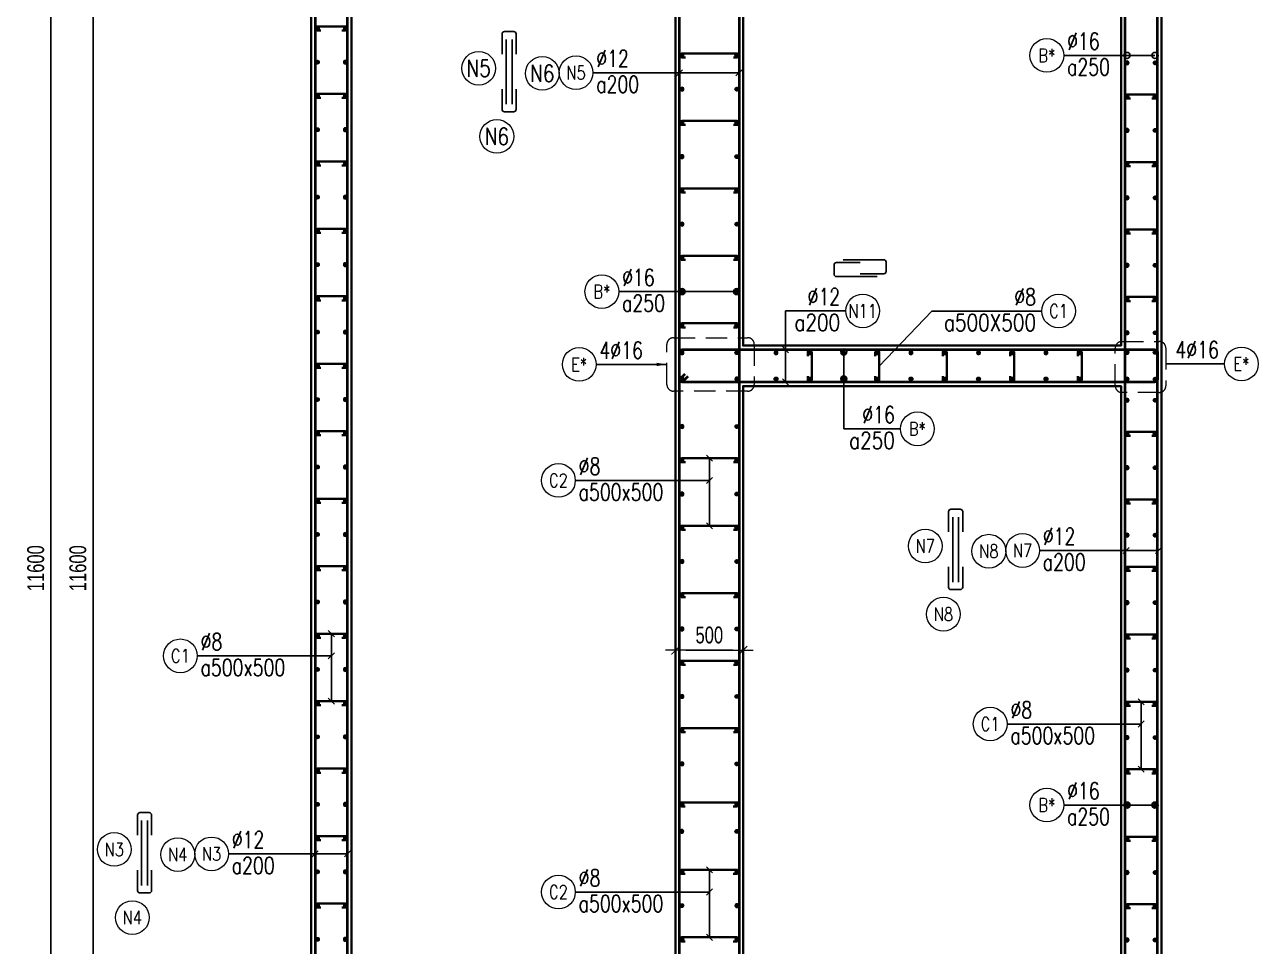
# Model space of a CAD drawing. Header units: millimetres. Extents: x 738475 to 1279438, y -34239 to 156422.
# Drawn here: x 1151484 to 1160623, y 138878 to 145708 of the extents above; entities that cross this region are included whole.
import ezdxf
from ezdxf.enums import TextEntityAlignment as Align

# ---------------------------------------------------------------- set-up
doc = ezdxf.new("R2010")
doc.units = ezdxf.units.MM
doc.header["$MEASUREMENT"] = 0
doc.linetypes.add('HIDDEN', pattern=[9.525, 6.35, -3.175])
doc.linetypes.add('HIDDEN2', pattern=[4.7625, 3.175, -1.5875])
doc.layers.get('0').update_dxf_attribs({"lineweight": 20})
doc.layers.get('Defpoints').update_dxf_attribs({"color": 151, "lineweight": 9})
for name, color, linetype in [('Hidden', 9, 'HIDDEN'), ('Leader', 6, 'Continuous'), ('Ligature', 1, 'Continuous')]:
    doc.layers.add(name, color=color, linetype=linetype)
for name, color, linetype, lineweight in [('KC-LEADER', 153, 'Continuous', 18), ('KC-THEP', 6, 'Continuous', 40), ('NDC_S_DIM', 1, 'Continuous', 15), ('NDC_S_HIDDEN', 8, 'HIDDEN2', 13), ('NDC_S_LEADER', 1, 'Continuous', 15), ('NDC_S_REBAR', 4, 'Continuous', 35), ('NDC_S_STIRRUP', 4, 'Continuous', 40), ('NDC_S_VN TEXT', 7, 'Continuous', 20), ('NDC_S_WALL', 6, 'Continuous', 35)]:
    doc.layers.add(name, color=color, linetype=linetype, lineweight=lineweight)
doc.styles.add('NDC_DIM', font='', dxfattribs={"width": 0.75})
doc.styles.add('NDC_EN TXT', font='romans.shx', dxfattribs={"width": 0.8})
doc.styles.get('NDC_DIM').set_extended_font_data('Dotum')
doc.dimstyles.new('NDC_dim_25', dxfattribs={"dimscale": 25, "dimtxt": 2.5, "dimasz": 1.5, "dimexe": 1.5, "dimexo": 2.5, "dimgap": 1, "dimtad": 1, "dimdec": 0, "dimzin": 0, "dimdsep": 46, "dimtxsty": 'NDC_DIM', "dimblk": 'DIMMARK', "dimcen": 0.09, "dimdle": 1.2, "dimclrd": 1, "dimclre": 1, "dimclrt": 3, "dimadec": 0, "dimazin": 0, "dimtfac": 1, "dimtdec": 0, "dimtix": 1, "dimtofl": 0, "dimtmove": 0, "dimatfit": 3, "dimfxl": 6, "dimfxlon": 1, "dimtolj": 1, "dimtzin": 0, "dimarcsym": 0})
doc.dimstyles.new('NDC_dim_30', dxfattribs={"dimscale": 30, "dimtxt": 2.5, "dimasz": 1.5, "dimexe": 1.5, "dimexo": 2.5, "dimgap": 1, "dimtad": 1, "dimdec": 0, "dimzin": 0, "dimdsep": 46, "dimtxsty": 'NDC_DIM', "dimblk": 'DIMMARK', "dimcen": 0.09, "dimdle": 1.2, "dimclrd": 1, "dimclre": 1, "dimclrt": 3, "dimadec": 0, "dimazin": 0, "dimtfac": 1, "dimtdec": 0, "dimtix": 1, "dimtofl": 0, "dimtmove": 0, "dimatfit": 3, "dimfxl": 6, "dimfxlon": 1, "dimtolj": 1, "dimtzin": 0, "dimarcsym": 0})
doc.dimstyles.new('NDC_dim_50', dxfattribs={"dimscale": 50, "dimtxt": 2.5, "dimasz": 1.5, "dimexe": 1.5, "dimexo": 2.5, "dimgap": 1, "dimtad": 1, "dimdec": 0, "dimzin": 0, "dimdsep": 46, "dimtxsty": 'NDC_DIM', "dimblk": 'DIMMARK', "dimcen": 0.09, "dimdle": 1.2, "dimclrd": 1, "dimclre": 1, "dimclrt": 3, "dimadec": 0, "dimazin": 0, "dimtfac": 1, "dimtdec": 0, "dimtix": 1, "dimtofl": 0, "dimtmove": 0, "dimatfit": 3, "dimfxl": 6, "dimfxlon": 1, "dimtolj": 1, "dimtzin": 0, "dimarcsym": 0})

# ---------------------------------------------------------------- blocks, each defined once
blk = doc.blocks.new('THEP')
at = {"layer": 'KC-LEADER', "color": 6}
blk.add_circle((0, 0), 14, dxfattribs=at)
at = {"layer": 'KC-THEP'}
for p, q in [((-14, 0), (14, 0)), ((9.9, 9.9), (-9.9, -9.9)), ((-9.9, 9.9), (9.9, -9.9)), ((0, 14), (0, -14))]:
    blk.add_line(p, q, dxfattribs=at)
blk = doc.blocks.new('A$C7BC65A55')
at = {"layer": 'Ligature'}
for p, q in [((-15.2, 372, 0), (-15.2, 38.5, 0)), ((15.2, 372, 0), (15.2, 38.5, 0))]:
    blk.add_line(p, q, dxfattribs=at)
for points in [[(-36.2, 296.5), (-36.2, 400.9, -0.414214), (-24, 413.1), (24, 413.1, -0.414214), (36.2, 400.9), (36.2, 296.5)], [(-36.2, 116.5), (-36.2, 12.2, 0.414214), (-24, 0), (24, 0, 0.414214), (36.2, 12.2), (36.2, 116.5)]]:
    blk.add_lwpolyline(points, format="xyb", dxfattribs=at)
blk = doc.blocks.new('DIMMARK')
at = {"layer": 'NDC_S_DIM', "color": 1}
blk.add_line((-1.5, 0), (1, 0), dxfattribs=at)
at = {"layer": 'NDC_S_DIM', "color": 2, "const_width": 0.1}
blk.add_lwpolyline([(-0.42, -0.42), (0.42, 0.42)], dxfattribs=at)
blk = doc.blocks.new('*U11')
blk.add_circle((-2.5, 0), 2.5)
at = {"layer": 'NDC_S_VN TEXT', "color": 3, "style": 'NDC_EN TXT', "width": 0.75}
for tag, p in [('DK1', (0.5, 0.85)), ('KC1', (0.5, -2.97))]:
    blk.add_attdef(tag, p, '', height=2.5, dxfattribs=at)
at = {"layer": 'NDC_S_VN TEXT', "color": 7, "style": 'NDC_EN TXT', "width": 0.8}
blk.add_attdef('SH2', text='', height=2, dxfattribs=at).set_placement((-2.5, 0), align=Align.MIDDLE)
blk = doc.blocks.new('*U12')
blk.add_circle((-2.5, 0), 2.5)
at = {"layer": 'NDC_S_VN TEXT', "color": 3, "style": 'NDC_EN TXT', "width": 0.75}
for tag, p in [('DK1', (0.5, 0.85)), ('KC1', (0.5, -2.97))]:
    blk.add_attdef(tag, p, '', height=2.5, dxfattribs=at)
at = {"layer": 'NDC_S_VN TEXT', "color": 7, "style": 'NDC_EN TXT', "width": 0.8}
blk.add_attdef('SH2', text='', height=2, dxfattribs=at).set_placement((-2.5, 0), align=Align.MIDDLE)
blk = doc.blocks.new('*D100')
at = {"layer": 'Defpoints', "color": 0, "transparency": 16777216}
for p in [(1156806, 141072.2), (1156306, 140880.8), (1156806, 140880.8)]:
    blk.add_point(p, dxfattribs=at)
at = {"layer": 'NDC_S_DIM', "color": 1, "lineweight": -2, "transparency": 16777216}
for p, q in [((1156306, 141005.8), (1156306, 141147.2)), ((1156806, 141005.8), (1156806, 141147.2)), ((1156381, 141072.2), (1156731, 141072.2))]:
    blk.add_line(p, q, dxfattribs=at)
at = {"layer": 'NDC_S_DIM', "color": 1, "lineweight": -2, "transparency": 16777216, "xscale": 75, "yscale": 75, "zscale": 75, "rotation": 180}
blk.add_blockref('DIMMARK', (1156306, 141072.2), dxfattribs=at)
at = {"layer": 'NDC_S_DIM', "color": 1, "lineweight": -2, "transparency": 16777216, "xscale": 75, "yscale": 75, "zscale": 75}
blk.add_blockref('DIMMARK', (1156806, 141072.2), dxfattribs=at)
at = {"layer": 'NDC_S_DIM', "color": 3, "transparency": 16777216, "insert": (1156556, 141184.8), "char_height": 125, "attachment_point": 5, "style": 'NDC_DIM'}
blk.add_mtext('\\A1;500', dxfattribs=at)
blk = doc.blocks.new('*U13')
blk.add_circle((-2.5, 0), 2.5)
at = {"layer": 'NDC_S_VN TEXT', "color": 3, "style": 'NDC_EN TXT', "width": 0.75}
blk.add_attdef('DK1', (0.5, 0.85), '', height=2.5, dxfattribs=at)
at = {"layer": 'NDC_S_VN TEXT', "color": 7, "style": 'NDC_EN TXT', "width": 0.8}
blk.add_attdef('SH2', text='', height=2, dxfattribs=at).set_placement((-2.5, 0), align=Align.MIDDLE)
blk = doc.blocks.new('*U9')
blk.add_circle((2.5, 0), 2.5)
at = {"layer": 'NDC_S_VN TEXT', "color": 3, "style": 'NDC_EN TXT', "width": 0.75}
blk.add_attdef('DK2', text='', height=2.5, dxfattribs=at).set_placement((-0.85, 0.85), align=Align.RIGHT)
at = {"layer": 'NDC_S_VN TEXT', "color": 7, "style": 'NDC_EN TXT', "width": 0.8}
blk.add_attdef('SH3', text='', height=2, dxfattribs=at).set_placement((2.5, 0), align=Align.MIDDLE)
blk = doc.blocks.new('*U93')
at = {"layer": 'KC-THEP', "xscale": -1, "rotation": 170.331435563619}
blk.add_blockref('THEP', (0, 0), dxfattribs=at)
blk = doc.blocks.new('*U92')
at = {"layer": 'NDC_S_HIDDEN', "color": 0, "linetype": 'ByBlock', "lineweight": -2, "transparency": 16777216}
for p in [(0, 0), (250, 0), (500, 0), (750, 0), (1000, 0), (1250, 0), (1500, 0), (1750, 0), (2000, 0), (2250, 0)]:
    blk.add_blockref('*U93', p, dxfattribs=at)
blk = doc.blocks.new('*U95')
at = {"layer": 'KC-THEP', "xscale": -1, "rotation": 170.331435563619}
blk.add_blockref('THEP', (0, 0), dxfattribs=at)
blk = doc.blocks.new('*U94')
at = {"layer": 'NDC_S_HIDDEN', "color": 0, "linetype": 'ByBlock', "lineweight": -2, "transparency": 16777216}
for p in [(0, 0), (250, 0), (500, 0), (750, 0), (1000, 0), (1250, 0), (1500, 0), (1750, 0), (2000, 0), (2250, 0)]:
    blk.add_blockref('*U95', p, dxfattribs=at)
blk = doc.blocks.new('*U97')
at = {"layer": 'NDC_S_REBAR'}
blk.add_lwpolyline([(-15, -75), (-15, -100, 1), (15, -100), (15, 100, 1), (-15, 100), (-15, 75)], format="xyb", dxfattribs=at)
blk = doc.blocks.new('*U96')
at = {"layer": 'NDC_S_HIDDEN', "color": 0, "linetype": 'ByBlock', "lineweight": -2, "transparency": 16777216}
for p in [(0, 0), (500, 0), (1000, 0), (1500, 0), (2000, 0)]:
    blk.add_blockref('*U97', p, dxfattribs=at)
blk = doc.blocks.new('*U10')
blk.add_circle((2.5, 0), 2.5)
at = {"layer": 'NDC_S_VN TEXT', "color": 3, "style": 'NDC_EN TXT'}
for tag, width, p in [('DK2', 0.75, (-0.85, 0.85)), ('KC2', 0.8, (-0.85, -2.97))]:
    blk.add_attdef(tag, text='', height=2.5, dxfattribs=dict(at, width=width)).set_placement(p, align=Align.RIGHT)
at = {"layer": 'NDC_S_VN TEXT', "color": 7, "style": 'NDC_EN TXT', "width": 0.8}
blk.add_attdef('SH3', text='', height=2, dxfattribs=at).set_placement((2.5, 0), align=Align.MIDDLE)
blk = doc.blocks.new('A$C72321851')
at = {"layer": 'Ligature'}
for points in [[(-60.9, -129.3), (-60.9, 170.9, -0.414214), (-43.3, 188.5), (25.8, 188.5, -0.414214), (43.4, 170.9), (43.4, -4.3)], [(-39.7, -4.3), (-39.7, -179.5, 0.414214), (-22.1, -197.1), (47, -197.1, 0.414214), (64.6, -179.5), (64.6, 120.7)]]:
    blk.add_lwpolyline(points, format="xyb", dxfattribs=at)
blk = doc.blocks.new('*D123')
at = {"layer": 'Defpoints', "color": 0, "transparency": 16777216}
for p in [(1151991.4, 147480.2), (1154235.3, 147480.2), (1154344.6, 135880.2)]:
    blk.add_point(p, dxfattribs=at)
at = {"layer": 'NDC_S_DIM', "color": 1, "lineweight": -2, "transparency": 16777216}
for p, q in [((1152291.4, 147480.2), (1151916.4, 147480.2)), ((1151991.4, 135955.2), (1151991.4, 147405.2)), ((1152291.4, 135880.2), (1151916.4, 135880.2))]:
    blk.add_line(p, q, dxfattribs=at)
at = {"layer": 'NDC_S_DIM', "color": 1, "lineweight": -2, "transparency": 16777216, "xscale": 75, "yscale": 75, "zscale": 75}
for p, rotation in [((1151991.4, 147480.2), 90), ((1151991.4, 135880.2), 270)]:
    blk.add_blockref('DIMMARK', p, dxfattribs=dict(at, rotation=rotation))
at = {"layer": 'NDC_S_DIM', "color": 3, "transparency": 16777216, "insert": (1151878.8, 141680.2), "char_height": 125, "attachment_point": 5, "rotation": 90, "style": 'NDC_DIM'}
blk.add_mtext('\\A1;11600', dxfattribs=at)
blk = doc.blocks.new('*D135')
at = {"layer": 'Defpoints', "color": 0, "ltscale": 200, "transparency": 16777216}
for p in [(1151678.8, 147480.2), (1153719.8, 147480.2), (1153719.9, 135880.4)]:
    blk.add_point(p, dxfattribs=at)
at = {"layer": 'NDC_S_DIM', "color": 1, "lineweight": -2, "ltscale": 200, "transparency": 16777216}
for p, q in [((1151978.8, 147480.2), (1151603.8, 147480.2)), ((1151678.8, 135955.4), (1151678.8, 147405.2)), ((1151978.8, 135880.4), (1151603.8, 135880.4))]:
    blk.add_line(p, q, dxfattribs=at)
at = {"layer": 'NDC_S_DIM', "color": 1, "lineweight": -2, "ltscale": 200, "transparency": 16777216, "xscale": 75, "yscale": 75, "zscale": 75}
for p, rotation in [((1151678.8, 147480.2), 90), ((1151678.8, 135880.4), 270)]:
    blk.add_blockref('DIMMARK', p, dxfattribs=dict(at, rotation=rotation))
at = {"layer": 'NDC_S_DIM', "color": 3, "ltscale": 200, "transparency": 16777216, "insert": (1151566.2, 141680.3), "char_height": 125, "attachment_point": 5, "rotation": 90, "style": 'NDC_DIM'}
blk.add_mtext('\\A1;11600', dxfattribs=at)

msp = doc.modelspace()

# ---------------------------------------------------------------- linework, layer by layer
for centre in [(1154847.657, 145385.173), (1155318.626, 145347.013), (1154982.105, 144880.17), (1158155.712, 141844.655), (1158626.681, 141806.495), (1158290.16, 141339.652), (1152147.657, 139596.445), (1152618.626, 139558.285), (1152282.105, 139091.442)]:
    msp.add_circle(centre, 125)
at = {"layer": 'NDC_S_HIDDEN', "ltscale": 50}
for points in [[(1156291.373, 143388.565), (1156839.472, 143388.565, -0.41421356), (1156889.472, 143338.565), (1156889.472, 143042.445, -0.41421356), (1156839.472, 142992.445), (1156291.373, 142992.445, -0.41421356), (1156241.373, 143042.445), (1156241.373, 143338.565, -0.41421356)], [(1159612.681, 143360.599), (1159888.525, 143360.599, -0.41421356), (1159938.525, 143310.599), (1159938.525, 143033.049, -0.41421356), (1159888.525, 142983.049), (1159612.681, 142983.049, -0.41421356), (1159562.681, 143033.049), (1159562.681, 143310.599, -0.41421356)]]:
    msp.add_lwpolyline(points, format="xyb", close=True, dxfattribs=at)
at = {"layer": 'NDC_S_REBAR'}
for points in [[(1153834.469, 145665.175), (1153859.469, 145665.175, 1), (1153859.469, 145695.175), (1153652.444, 145695.175, 1), (1153652.444, 145665.175), (1153677.444, 145665.175)], [(1156734.469, 145465.175), (1156759.469, 145465.175, 1), (1156759.469, 145495.175), (1156354, 145495.175, 1), (1156354, 145465.175), (1156379, 145465.175)], [(1153834.469, 145165.175), (1153859.469, 145165.175, 1), (1153859.469, 145195.175), (1153652.444, 145195.175, 1), (1153652.444, 145165.175), (1153677.444, 145165.175)], [(1159833.669, 145160.256), (1159858.669, 145160.256, 1), (1159858.669, 145190.256), (1159651.645, 145190.256, 1), (1159651.645, 145160.256), (1159676.645, 145160.256)], [(1156734.469, 144965.175), (1156759.469, 144965.175, 1), (1156759.469, 144995.175), (1156354, 144995.175, 1), (1156354, 144965.175), (1156379, 144965.175)], [(1153834.469, 144665.175), (1153859.469, 144665.175, 1), (1153859.469, 144695.175), (1153652.444, 144695.175, 1), (1153652.444, 144665.175), (1153677.444, 144665.175)], [(1159833.669, 144660.256), (1159858.669, 144660.256, 1), (1159858.669, 144690.256), (1159651.645, 144690.256, 1), (1159651.645, 144660.256), (1159676.645, 144660.256)], [(1156734.469, 144465.175), (1156759.469, 144465.175, 1), (1156759.469, 144495.175), (1156354, 144495.175, 1), (1156354, 144465.175), (1156379, 144465.175)], [(1153834.469, 144165.175), (1153859.469, 144165.175, 1), (1153859.469, 144195.175), (1153652.444, 144195.175, 1), (1153652.444, 144165.175), (1153677.444, 144165.175)], [(1159833.669, 144160.256), (1159858.669, 144160.256, 1), (1159858.669, 144190.256), (1159651.645, 144190.256, 1), (1159651.645, 144160.256), (1159676.645, 144160.256)], [(1156734.469, 143965.175), (1156759.469, 143965.175, 1), (1156759.469, 143995.175), (1156354, 143995.175, 1), (1156354, 143965.175), (1156379, 143965.175)], [(1153834.469, 143665.175), (1153859.469, 143665.175, 1), (1153859.469, 143695.175), (1153652.444, 143695.175, 1), (1153652.444, 143665.175), (1153677.444, 143665.175)], [(1159833.669, 143660.256), (1159858.669, 143660.256, 1), (1159858.669, 143690.256), (1159651.645, 143690.256, 1), (1159651.645, 143660.256), (1159676.645, 143660.256)], [(1156734.469, 143465.175), (1156759.469, 143465.175, 1), (1156759.469, 143495.175), (1156354, 143495.175, 1), (1156354, 143465.175), (1156379, 143465.175)], [(1153834.469, 143165.175), (1153859.469, 143165.175, 1), (1153859.469, 143195.175), (1153652.444, 143195.175, 1), (1153652.444, 143165.175), (1153677.444, 143165.175)], [(1153834.469, 142665.175), (1153859.469, 142665.175, 1), (1153859.469, 142695.175), (1153652.444, 142695.175, 1), (1153652.444, 142665.175), (1153677.444, 142665.175)], [(1159833.669, 142660.256), (1159858.669, 142660.256, 1), (1159858.669, 142690.256), (1159651.645, 142690.256, 1), (1159651.645, 142660.256), (1159676.645, 142660.256)], [(1156734.469, 142465.175), (1156759.469, 142465.175, 1), (1156759.469, 142495.175), (1156354, 142495.175, 1), (1156354, 142465.175), (1156379, 142465.175)], [(1153834.469, 142165.175), (1153859.469, 142165.175, 1), (1153859.469, 142195.175), (1153652.444, 142195.175, 1), (1153652.444, 142165.175), (1153677.444, 142165.175)], [(1159833.669, 142160.256), (1159858.669, 142160.256, 1), (1159858.669, 142190.256), (1159651.645, 142190.256, 1), (1159651.645, 142160.256), (1159676.645, 142160.256)], [(1156734.469, 141965.175), (1156759.469, 141965.175, 1), (1156759.469, 141995.175), (1156354, 141995.175, 1), (1156354, 141965.175), (1156379, 141965.175)], [(1153834.469, 141665.175), (1153859.469, 141665.175, 1), (1153859.469, 141695.175), (1153652.444, 141695.175, 1), (1153652.444, 141665.175), (1153677.444, 141665.175)], [(1159833.669, 141660.256), (1159858.669, 141660.256, 1), (1159858.669, 141690.256), (1159651.645, 141690.256, 1), (1159651.645, 141660.256), (1159676.645, 141660.256)], [(1156734.469, 141465.175), (1156759.469, 141465.175, 1), (1156759.469, 141495.175), (1156354, 141495.175, 1), (1156354, 141465.175), (1156379, 141465.175)], [(1153834.469, 141165.175), (1153859.469, 141165.175, 1), (1153859.469, 141195.175), (1153652.444, 141195.175, 1), (1153652.444, 141165.175), (1153677.444, 141165.175)], [(1159833.669, 141160.256), (1159858.669, 141160.256, 1), (1159858.669, 141190.256), (1159651.645, 141190.256, 1), (1159651.645, 141160.256), (1159676.645, 141160.256)], [(1156734.469, 140965.175), (1156759.469, 140965.175, 1), (1156759.469, 140995.175), (1156354, 140995.175, 1), (1156354, 140965.175), (1156379, 140965.175)], [(1153834.469, 140665.175), (1153859.469, 140665.175, 1), (1153859.469, 140695.175), (1153652.444, 140695.175, 1), (1153652.444, 140665.175), (1153677.444, 140665.175)], [(1159833.669, 140660.256), (1159858.669, 140660.256, 1), (1159858.669, 140690.256), (1159651.645, 140690.256, 1), (1159651.645, 140660.256), (1159676.645, 140660.256)], [(1156734.469, 140465.175), (1156759.469, 140465.175, 1), (1156759.469, 140495.175), (1156354, 140495.175, 1), (1156354, 140465.175), (1156379, 140465.175)], [(1153834.469, 140165.175), (1153859.469, 140165.175, 1), (1153859.469, 140195.175), (1153652.444, 140195.175, 1), (1153652.444, 140165.175), (1153677.444, 140165.175)], [(1159833.669, 140160.256), (1159858.669, 140160.256, 1), (1159858.669, 140190.256), (1159651.645, 140190.256, 1), (1159651.645, 140160.256), (1159676.645, 140160.256)], [(1156732.913, 139915.175), (1156757.913, 139915.175, 1), (1156757.913, 139945.175), (1156352.444, 139945.175, 1), (1156352.444, 139915.175), (1156377.444, 139915.175)], [(1153834.469, 139665.175), (1153859.469, 139665.175, 1), (1153859.469, 139695.175), (1153652.444, 139695.175, 1), (1153652.444, 139665.175), (1153677.444, 139665.175)], [(1159833.669, 139660.256), (1159858.669, 139660.256, 1), (1159858.669, 139690.256), (1159651.645, 139690.256, 1), (1159651.645, 139660.256), (1159676.645, 139660.256)], [(1156732.913, 139415.175), (1156757.913, 139415.175, 1), (1156757.913, 139445.175), (1156352.444, 139445.175, 1), (1156352.444, 139415.175), (1156377.444, 139415.175)], [(1153834.469, 139165.175), (1153859.469, 139165.175, 1), (1153859.469, 139195.175), (1153652.444, 139195.175, 1), (1153652.444, 139165.175), (1153677.444, 139165.175)], [(1159833.669, 139160.256), (1159858.669, 139160.256, 1), (1159858.669, 139190.256), (1159651.645, 139190.256, 1), (1159651.645, 139160.256), (1159676.645, 139160.256)], [(1156732.913, 138915.175), (1156757.913, 138915.175, 1), (1156757.913, 138945.175), (1156352.444, 138945.175, 1), (1156352.444, 138915.175), (1156377.444, 138915.175)]]:
    msp.add_lwpolyline(points, format="xyb", dxfattribs=at)
at = {"layer": 'NDC_S_STIRRUP'}
for points in [[(1153675.957, 135570.175), (1153635.957, 135530.175, 0.41421356), (1153655.957, 135510.175), (1153855.957, 135510.175, 0.41421356), (1153875.957, 135530.175), (1153875.957, 147830.175, 0.41421356), (1153855.957, 147850.175), (1153655.957, 147850.175, 0.41421356), (1153635.957, 147830.175), (1153635.957, 135530.175, 0.41421356), (1153655.957, 135510.175), (1153695.957, 135550.175)], [(1156345.957, 138311.525), (1156335.957, 138281.525), (1156335.957, 147830.175, -0.41421356), (1156355.957, 147850.175), (1156755.957, 147850.175, -0.41421356), (1156775.957, 147830.175), (1156775.957, 144580.85), (1156775.957, 144580.85)], [(1159675.157, 137470.175), (1159635.157, 137430.175, 0.41421356), (1159655.157, 137410.175), (1159855.157, 137410.175, 0.41421356), (1159875.157, 137430.175), (1159875.157, 147830.175, 0.41421356), (1159855.157, 147850.175), (1159655.157, 147850.175, 0.41421356), (1159635.157, 147830.175), (1159635.157, 137430.175, 0.41421356), (1159655.157, 137410.175), (1159695.157, 137450.175)], [(1156775.957, 145080.175), (1156775.957, 145080.175), (1156775.957, 135530.175, -0.41421356), (1156755.957, 135510.175), (1156355.957, 135510.175, -0.41421356), (1156335.957, 135530.175), (1156335.957, 138780.85), (1156345.957, 138750.85)], [(1156395.957, 143100.175), (1156355.957, 143060.175, -0.41421356), (1156335.957, 143080.175), (1156335.957, 143280.175, -0.41421356), (1156355.957, 143300.175), (1159855.157, 143300.175, -0.41421356), (1159875.157, 143280.175), (1159875.157, 143080.175, -0.41435759), (1159855.157, 143060.175), (1156355.957, 143060.175, -0.41421356), (1156335.957, 143080.175), (1156375.957, 143120.175)], [(1156395.957, 143100.175), (1156355.957, 143060.175, -0.41421356), (1156335.957, 143080.175), (1156335.957, 143280.175, -0.41421356), (1156355.957, 143300.175), (1159855.157, 143300.175, -0.41421356), (1159875.157, 143280.175), (1159875.157, 143080.175, -0.41435759), (1159855.157, 143060.175), (1156355.957, 143060.175, -0.41421356), (1156335.957, 143080.175), (1156375.957, 143120.175)]]:
    msp.add_lwpolyline(points, format="xyb", dxfattribs=at)
at = {"layer": 'NDC_S_WALL'}
for points in [[(1153905.957, 147580.175), (1153905.957, 135780.175), (1154555.957, 135780.175), (1154555.957, 135480.175), (1153605.957, 135480.175), (1153605.957, 147880.175)], [(1159905.957, 147380.175), (1159905.957, 137380.175), (1159605.957, 137380.175), (1159605.957, 143030.175), (1156805.957, 143030.175), (1156805.957, 135980.175), (1160455.957, 135980.175), (1160455.957, 135480.175), (1155655.957, 135480.175), (1155655.957, 135780.175), (1156305.957, 135780.175), (1156305.957, 147580.175)], [(1156805.957, 147380.175), (1156805.957, 143330.175), (1159605.957, 143330.175), (1159605.957, 147380.175)]]:
    msp.add_lwpolyline(points, dxfattribs=at)

# ---------------------------------------------------------------- block references
at = {"layer": 'Hidden', "xscale": 1.44, "yscale": 1.44, "zscale": 1.44}
for p in [(1155072.737, 145062.892, 0.03), (1158380.792, 141522.374, 0.03), (1152372.737, 139274.164, 0.03)]:
    msp.add_blockref('A$C7BC65A55', p, dxfattribs=at)
at = {"layer": 'KC-THEP'}
for p, rotation in [((1153652.444, 145680.175), 189.6685644363809), ((1156759.469, 145480.175), 9.668564436380926), ((1153652.444, 145430.175), 189.6685644363809), ((1159858.669, 145425.256), 9.668564436380926), ((1156759.469, 145230.175), 9.668564436380926), ((1153652.444, 145180.175), 189.6685644363809), ((1159858.669, 145175.256), 9.668564436380926), ((1153652.444, 144930.175), 189.6685644363809), ((1156759.469, 144980.175), 9.668564436380926), ((1159858.669, 144925.256), 9.668564436380926), ((1153652.444, 144680.175), 189.6685644363809), ((1156759.469, 144730.175), 9.668564436380926), ((1159858.669, 144675.256), 9.668564436380926), ((1156759.469, 144480.175), 9.668564436380926), ((1153652.444, 144430.175), 189.6685644363809), ((1159858.669, 144425.256), 9.668564436380926), ((1156759.469, 144230.175), 9.668564436380926), ((1153652.444, 144180.175), 189.6685644363809), ((1159858.669, 144175.256), 9.668564436380926), ((1153652.444, 143930.175), 189.6685644363809), ((1156759.469, 143980.175), 9.668564436380926), ((1159858.669, 143925.256), 9.668564436380926), ((1153652.444, 143680.175), 189.6685644363809), ((1156759.469, 143730.175), 9.668564436380926), ((1159858.669, 143675.256), 9.668564436380926), ((1156759.469, 143480.175), 9.668564436380926), ((1153652.444, 143430.175), 189.6685644363809), ((1159858.669, 143425.256), 9.668564436380926), ((1156759.469, 143277.397), 9.668564436380926), ((1159858.669, 143279.748), 9.668564436380926), ((1153652.444, 143180.175), 189.6685644363809), ((1156354, 143082.952), 189.6685644363807), ((1159858.669, 143081.159), 9.668564436380926), ((1153652.444, 142930.175), 189.6685644363809), ((1159858.669, 142925.256), 9.668564436380926), ((1153652.444, 142680.175), 189.6685644363809), ((1156759.469, 142730.175), 9.668564436380926), ((1159858.669, 142675.256), 9.668564436380926), ((1156759.469, 142480.175), 9.668564436380926), ((1153652.444, 142430.175), 189.6685644363809), ((1159858.669, 142425.256), 9.668564436380926), ((1156759.469, 142230.175), 9.668564436380926), ((1153652.444, 142180.175), 189.6685644363809), ((1159858.669, 142175.256), 9.668564436380926), ((1153652.444, 141930.175), 189.6685644363809), ((1156759.469, 141980.175), 9.668564436380926), ((1159858.669, 141925.256), 9.668564436380926), ((1156759.469, 141730.175), 9.668564436380926), ((1153652.444, 141680.175), 189.6685644363809), ((1159858.669, 141675.256), 9.668564436380926), ((1156759.469, 141480.175), 9.668564436380926), ((1153652.444, 141430.175), 189.6685644363809), ((1159858.669, 141425.256), 9.668564436380926), ((1156759.469, 141230.175), 9.668564436380926), ((1153652.444, 141180.175), 189.6685644363809), ((1159858.669, 141175.256), 9.668564436380926), ((1153652.444, 140930.175), 189.6685644363809), ((1156759.469, 140980.175), 9.668564436380926), ((1159858.669, 140925.256), 9.668564436380926), ((1156759.469, 140730.175), 9.668564436380926), ((1153652.444, 140680.175), 189.6685644363809), ((1159858.669, 140675.256), 9.668564436380926), ((1156759.469, 140480.175), 9.668564436380926), ((1153652.444, 140430.175), 189.6685644363809), ((1159858.669, 140425.256), 9.668564436380926), ((1153652.444, 140180.175), 189.6685644363809), ((1156759.469, 140230.175), 9.668564436380926), ((1159858.669, 140175.256), 9.668564436380926), ((1153652.444, 139930.175), 189.6685644363809), ((1156352.444, 139930.175), 189.6685644363809), ((1159858.669, 139925.256), 9.668564436380926), ((1156759.469, 139730.175), 9.668564436380926), ((1153652.444, 139680.175), 189.6685644363809), ((1159858.669, 139675.256), 9.668564436380926), ((1153652.444, 139430.175), 189.6685644363809), ((1156352.444, 139430.175), 189.6685644363809), ((1159858.669, 139425.256), 9.668564436380926), ((1153652.444, 139180.175), 189.6685644363809), ((1156352.444, 139180.175), 189.6685644363809), ((1159858.669, 139175.256), 9.668564436380926), ((1153652.444, 138930.175), 189.6685644363809), ((1156352.444, 138930.175), 189.6685644363809), ((1159858.669, 138925.256), 9.668564436380926)]:
    msp.add_blockref('THEP', p, dxfattribs=dict(at, rotation=rotation))
at = {"layer": 'KC-THEP', "xscale": -1}
for p, rotation in [((1153859.469, 145680.175), 170.331435563619), ((1156354, 145480.175), 350.3314355636192), ((1153859.469, 145430.175), 170.331435563619), ((1159651.645, 145425.256), 350.3314355636191), ((1156354, 145230.175), 350.3314355636192), ((1153859.469, 145180.175), 170.331435563619), ((1159651.645, 145175.256), 350.3314355636191), ((1153859.469, 144930.175), 170.331435563619), ((1156354, 144980.175), 350.3314355636192), ((1159651.645, 144925.256), 350.3314355636191), ((1153859.469, 144680.175), 170.331435563619), ((1156354, 144730.175), 350.3314355636192), ((1159651.645, 144675.256), 350.3314355636191), ((1156354, 144480.175), 350.3314355636192), ((1153859.469, 144430.175), 170.331435563619), ((1159651.645, 144425.256), 350.3314355636191), ((1156354, 144230.175), 350.3314355636192), ((1153859.469, 144180.175), 170.331435563619), ((1159651.645, 144175.256), 350.3314355636191), ((1153859.469, 143930.175), 170.331435563619), ((1156354, 143980.175), 350.3314355636192), ((1159651.645, 143925.256), 350.3314355636191), ((1153859.469, 143680.175), 170.331435563619), ((1156354, 143730.175), 350.3314355636192), ((1159651.645, 143675.256), 350.3314355636191), ((1156354, 143480.175), 350.3314355636192), ((1153859.469, 143430.175), 170.331435563619), ((1159651.645, 143425.256), 350.3314355636191), ((1156354, 143277.397), 350.3314355636192), ((1159651.645, 143279.748), 350.3314355636191), ((1153859.469, 143180.175), 170.331435563619), ((1156759.469, 143082.952), 170.331435563619), ((1159651.645, 143081.159), 350.3314355636191), ((1153859.469, 142930.175), 170.331435563619), ((1159651.645, 142925.256), 350.3314355636191), ((1153859.469, 142680.175), 170.331435563619), ((1156354, 142730.175), 350.3314355636192), ((1159651.645, 142675.256), 350.3314355636191), ((1156354, 142480.175), 350.3314355636192), ((1153859.469, 142430.175), 170.331435563619), ((1159651.645, 142425.256), 350.3314355636191), ((1156354, 142230.175), 350.3314355636192), ((1153859.469, 142180.175), 170.331435563619), ((1159651.645, 142175.256), 350.3314355636191), ((1153859.469, 141930.175), 170.331435563619), ((1156354, 141980.175), 350.3314355636192), ((1159651.645, 141925.256), 350.3314355636191), ((1156354, 141730.175), 350.3314355636192), ((1153859.469, 141680.175), 170.331435563619), ((1159651.645, 141675.256), 350.3314355636191), ((1156354, 141480.175), 350.3314355636192), ((1153859.469, 141430.175), 170.331435563619), ((1159651.645, 141425.256), 350.3314355636191), ((1156354, 141230.175), 350.3314355636192), ((1153859.469, 141180.175), 170.331435563619), ((1159651.645, 141175.256), 350.3314355636191), ((1153859.469, 140930.175), 170.331435563619), ((1156354, 140980.175), 350.3314355636192), ((1159651.645, 140925.256), 350.3314355636191), ((1156354, 140730.175), 350.3314355636192), ((1153859.469, 140680.175), 170.331435563619), ((1159651.645, 140675.256), 350.3314355636191), ((1156354, 140480.175), 350.3314355636192), ((1153859.469, 140430.175), 170.331435563619), ((1159651.645, 140425.256), 350.3314355636191), ((1153859.469, 140180.175), 170.331435563619), ((1156354, 140230.175), 350.3314355636192), ((1159651.645, 140175.256), 350.3314355636191), ((1153859.469, 139930.175), 170.331435563619), ((1156759.469, 139930.175), 170.331435563619), ((1159651.645, 139925.256), 350.3314355636191), ((1156352.444, 139730.175), 350.3314355636191), ((1153859.469, 139680.175), 170.331435563619), ((1159651.645, 139675.256), 350.3314355636191), ((1153859.469, 139430.175), 170.331435563619), ((1156759.469, 139430.175), 170.331435563619), ((1159651.645, 139425.256), 350.3314355636191), ((1153859.469, 139180.175), 170.331435563619), ((1156759.469, 139180.175), 170.331435563619), ((1159651.645, 139175.256), 350.3314355636191), ((1153859.469, 138930.175), 170.331435563619), ((1156759.469, 138930.175), 170.331435563619), ((1159651.645, 138925.256), 350.3314355636191)]:
    msp.add_blockref('THEP', p, dxfattribs=dict(at, rotation=rotation))
at = {"layer": 'Leader', "rotation": 89.99999999999997}
msp.add_blockref('A$C72321851', (1157668.99, 143901.848), dxfattribs=at)
at = {"layer": 'NDC_S_HIDDEN'}
for name, p in [('*U92', (1157050.038, 143277.397)), ('*U96', (1157300.038, 143177.397))]:
    msp.add_blockref(name, p, dxfattribs=at)
at = {"layer": 'NDC_S_HIDDEN', "xscale": -1, "rotation": 180}
msp.add_blockref('*U94', (1157050.038, 143082.952), dxfattribs=at)
at = {"layer": 'NDC_S_VN TEXT', "xscale": 50, "yscale": 50, "zscale": 50}
for name, p, values in [('*U11', (1159181.506, 145480.358), {'SH2': 'B*', 'DK1': '%%C16', 'KC1': 'a250'}), ('*U11', (1155693.569, 145352.181), {'SH2': 'N5', 'DK1': '%%C12', 'KC1': 'a200'}), ('*U11', (1155885.053, 143730.175), {'SH2': 'B*', 'DK1': '%%C16', 'KC1': 'a250'}), ('*U10', (1157567.569, 143587.023), {'SH3': 'N11', 'DK2': '%%C12', 'KC2': 'a200'}), ('*U10', (1159018.538, 143586.386), {'SH3': 'C1', 'DK2': '%%c8', 'KC2': 'a500X500'}), ('*U13', (1155717.461, 143190.505), {'SH2': 'E*', 'DK1': '4%%C16'}), ('*U9', (1160373.103, 143194.325), {'SH3': 'E*', 'DK2': '4%%C16'}), ('*U10', (1157972.889, 142713.24), {'SH3': 'B*', 'DK2': '%%C16', 'KC2': 'a250'}), ('*U12', (1155563.421, 142330.813), {'SH2': 'C2', 'DK1': '%%c8', 'KC1': 'a500x500'}), ('*U11', (1159001.623, 141811.663), {'SH2': 'N7', 'DK1': '%%C12', 'KC1': 'a200'}), ('*U12', (1152762.643, 141030.813), {'SH2': 'C1', 'DK1': '%%c8', 'KC1': 'a500x500'}), ('*U12', (1158761.844, 140525.895), {'SH2': 'C1', 'DK1': '%%c8', 'KC1': 'a500x500'}), ('*U11', (1159181.506, 139925.256), {'SH2': 'B*', 'DK1': '%%C16', 'KC1': 'a250'}), ('*U11', (1152993.569, 139563.453), {'SH2': 'N3', 'DK1': '%%C12', 'KC1': 'a200'}), ('*U12', (1155563.421, 139280.813), {'SH2': 'C2', 'DK1': '%%c8', 'KC1': 'a500x500'})]:
    msp.add_blockref(name, p, dxfattribs=at).add_auto_attribs(values)

# ---------------------------------------------------------------- texts
at = {"layer": 'NDC_S_VN TEXT', "color": 7, "style": 'NDC_EN TXT', "width": 0.8}
for tag, height, p in [('N5', 125, (1154847.657, 145385.173)), ('N6', 125, (1155318.626, 145347.013)), ('N6', 125, (1154982.105, 144880.17)), ('N7', 100, (1158155.712, 141844.655)), ('N8', 100, (1158626.681, 141806.495)), ('N8', 100, (1158290.16, 141339.652)), ('N3', 100, (1152147.657, 139596.445)), ('N4', 100, (1152618.626, 139558.285)), ('N4', 100, (1152282.105, 139091.442))]:
    msp.add_attdef(tag, text='3', height=height, dxfattribs=at).set_placement(p, align=Align.MIDDLE)

# ---------------------------------------------------------------- dimensions: what is measured, and where the dimension line sits
at = {"layer": 'NDC_S_DIM', "ltscale": 200}
dim = msp.add_linear_dim(base=(1151678.777, 147480.175), p1=(1153719.942, 135880.429), p2=(1153719.844, 147480.175), angle=90, dimstyle='NDC_dim_50', override={"dimtmove": 1}, dxfattribs=at)
dim.commit()
dim.dimension.update_dxf_attribs({"geometry": '*D135', "text_midpoint": (1151566.192, 141680.302)})
at = {"layer": 'NDC_S_DIM'}
dim = msp.add_linear_dim(base=(1151991.373, 147480.175), p1=(1154344.594, 135880.175), p2=(1154235.261, 147480.175), angle=90, dimstyle='NDC_dim_50', override={"dimtmove": 1}, dxfattribs=at)
dim.commit()
dim.dimension.update_dxf_attribs({"geometry": '*D123', "text_midpoint": (1151878.788, 141680.175)})
dim = msp.add_linear_dim(base=(1156805.957, 141072.209), p1=(1156305.957, 140880.768), p2=(1156805.957, 140880.768), dimstyle='NDC_dim_50', override={"dimtmove": 1}, dxfattribs=at)
dim.commit()
dim.dimension.update_dxf_attribs({"geometry": '*D100', "text_midpoint": (1156555.957, 141184.793)})

# ---------------------------------------------------------------- leaders
at = {"layer": 'NDC_S_LEADER'}
for points, dimstyle, override in [([(1159857.477, 145480.358), (1159181.506, 145480.358)], 'NDC_dim_30', {"dimtad": 0, "dimldrblk": 'Origin'}), ([(1159650.453, 145480.358), (1159181.506, 145480.358)], 'NDC_dim_30', {"dimtad": 0, "dimldrblk": 'Origin'}), ([(1156775.957, 145352), (1155693.569, 145352)], 'NDC_dim_30', {"dimtad": 0, "dimldrblk": 'Oblique'}), ([(1156335.957, 145352), (1155693.569, 145352)], 'NDC_dim_30', {"dimtad": 0, "dimldrblk": 'Oblique'}), ([(1156759.469, 143730.175), (1155885.053, 143730.175)], 'NDC_dim_30', {"dimtad": 0, "dimldrblk": 'Origin'}), ([(1156354, 143730.175), (1155885.053, 143730.175)], 'NDC_dim_30', {"dimtad": 0, "dimldrblk": 'Origin'}), ([(1157120.133, 143060.175), (1157120.133, 143586.841), (1157567.569, 143586.841)], 'NDC_dim_30', {"dimgap": 1, "dimtad": 0, "dimldrblk": 'Oblique'}), ([(1157120.133, 143300.175), (1157120.133, 143586.841), (1157567.569, 143586.841)], 'NDC_dim_30', {"dimtad": 0, "dimldrblk": 'Oblique'}), ([(1157815.038, 143177.397), (1158205.641, 143586.385), (1159018.538, 143586.385)], 'NDC_dim_30', {"dimtad": 0, "dimldrblk": 'Oblique'}), ([(1157552.277, 143282.952), (1157552.277, 142713.059), (1157972.888, 142713.059)], 'NDC_dim_30', {"dimgap": 1, "dimtad": 0, "dimldrblk": 'Origin'}), ([(1156241.373, 143190.505), (1155717.461, 143190.505)], 'NDC_dim_50', {"dimgap": 1, "dimtad": 0}), ([(1159938.525, 143194.325), (1160373.103, 143194.325)], 'NDC_dim_25', {"dimgap": 1, "dimtad": 0}), ([(1157552.277, 143082.952), (1157552.277, 142713.059), (1157972.888, 142713.059)], 'NDC_dim_30', {"dimgap": 1, "dimtad": 0, "dimldrblk": 'Origin'}), ([(1156556.734, 142495.175), (1156556.734, 141995.175)], 'NDC_dim_30', {"dimtad": 0, "dimldrblk": 'Oblique'}), ([(1156556.734, 141995.175), (1156556.734, 142495.175)], 'NDC_dim_30', {"dimtad": 0, "dimldrblk": 'Oblique'}), ([(1156556.734, 142330.812), (1155563.421, 142330.812)], 'NDC_dim_30', {"dimtad": 0, "dimldrblk": 'Oblique'}), ([(1159884.011, 141811.482), (1159001.623, 141811.482)], 'NDC_dim_30', {"dimtad": 0, "dimldrblk": 'Oblique'}), ([(1159644.011, 141811.482), (1159001.623, 141811.482)], 'NDC_dim_30', {"dimtad": 0, "dimldrblk": 'Oblique'}), ([(1153755.957, 141195.175), (1153755.957, 140695.175)], 'NDC_dim_30', {"dimtad": 0, "dimldrblk": 'Oblique'}), ([(1153755.957, 140695.175), (1153755.957, 141195.175)], 'NDC_dim_30', {"dimtad": 0, "dimldrblk": 'Oblique'}), ([(1153755.957, 141030.812), (1152762.643, 141030.812)], 'NDC_dim_30', {"dimtad": 0, "dimldrblk": 'Oblique'}), ([(1159755.157, 140690.256), (1159755.157, 140190.256)], 'NDC_dim_30', {"dimtad": 0, "dimldrblk": 'Oblique'}), ([(1159755.157, 140190.256), (1159755.157, 140690.256)], 'NDC_dim_30', {"dimtad": 0, "dimldrblk": 'Oblique'}), ([(1159755.157, 140525.894), (1158761.844, 140525.894)], 'NDC_dim_30', {"dimtad": 0, "dimldrblk": 'Oblique'}), ([(1159857.477, 139925.256), (1159181.506, 139925.256)], 'NDC_dim_30', {"dimtad": 0, "dimldrblk": 'Origin'}), ([(1159650.453, 139925.256), (1159181.506, 139925.256)], 'NDC_dim_30', {"dimtad": 0, "dimldrblk": 'Origin'}), ([(1153875.957, 139563.272), (1152993.569, 139563.272)], 'NDC_dim_30', {"dimtad": 0, "dimldrblk": 'Oblique'}), ([(1153635.957, 139563.272), (1152993.569, 139563.272)], 'NDC_dim_30', {"dimtad": 0, "dimldrblk": 'Oblique'}), ([(1156556.734, 139445.175), (1156556.734, 138945.175)], 'NDC_dim_30', {"dimtad": 0, "dimldrblk": 'Oblique'}), ([(1156556.734, 138945.175), (1156556.734, 139445.175)], 'NDC_dim_30', {"dimtad": 0, "dimldrblk": 'Oblique'}), ([(1156556.734, 139280.812), (1155563.421, 139280.812)], 'NDC_dim_30', {"dimtad": 0, "dimldrblk": 'Oblique'})]:
    msp.add_leader(points, dimstyle=dimstyle, override=override, dxfattribs=at)

doc.saveas('drawing.dxf')
